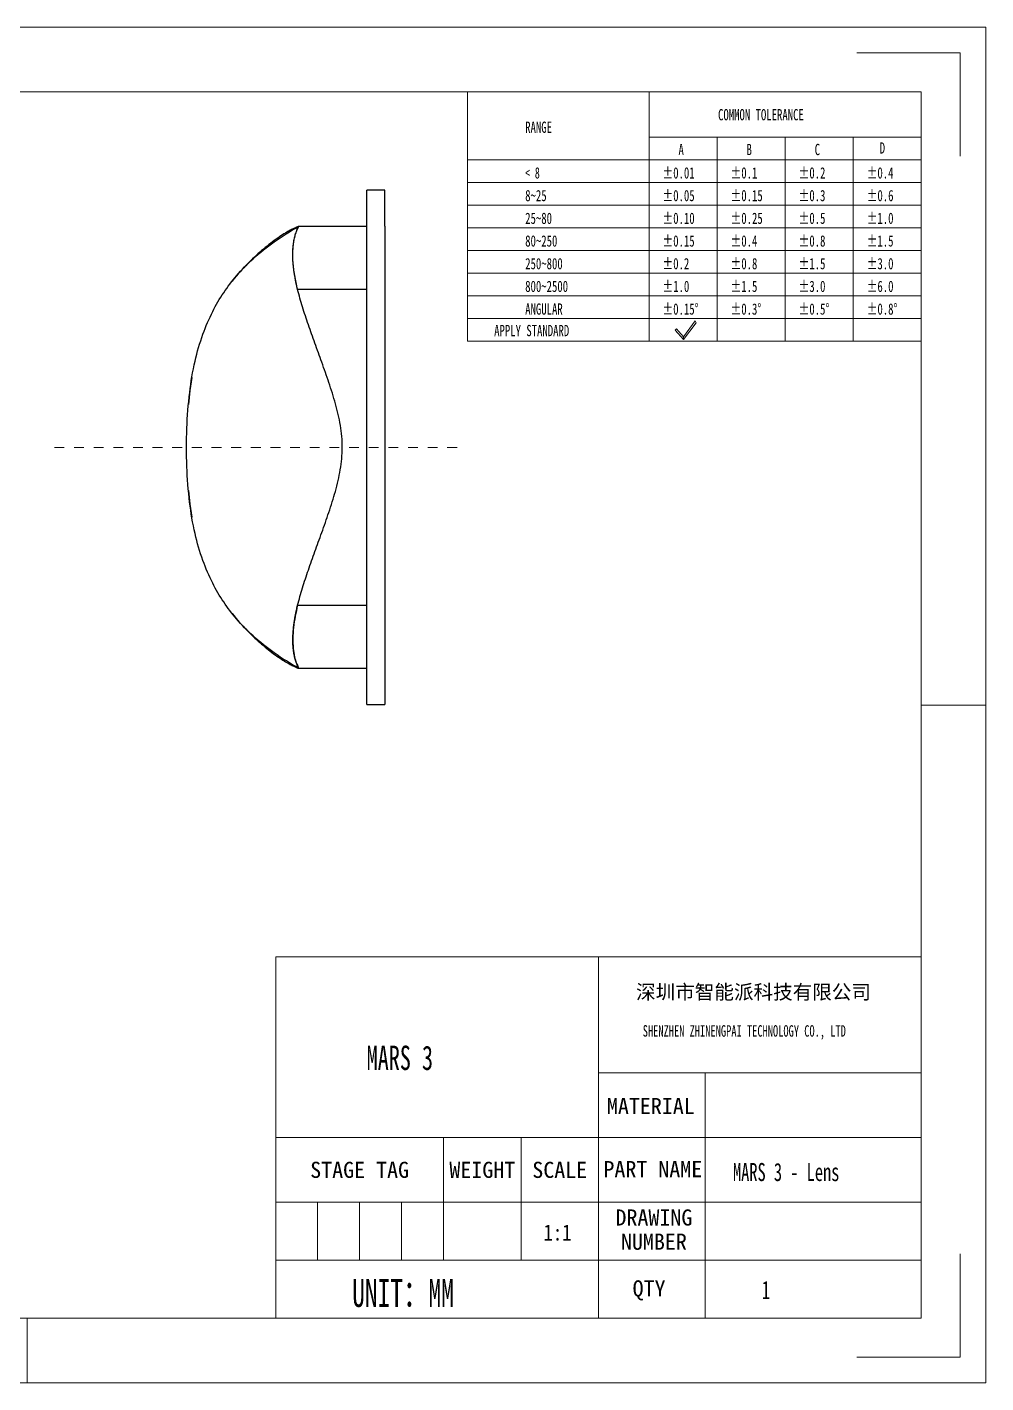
# Model space of a CAD drawing. Header units: millimetres. Extents: x 3628 to 3947, y -242 to -17.
# Drawn here: x 3787.4 to 3946.8, y -242.3 to -16.8 of the extents above; entities that cross this region are included whole.
import ezdxf

# ---------------------------------------------------------------- set-up
doc = ezdxf.new("R2010")
doc.units = ezdxf.units.MM
doc.header["$LTSCALE"] = 16.334999
doc.linetypes.add('CENTERX2', pattern=[20.32, 12.7, -2.54, 2.54, -2.54])
doc.linetypes.add('HIDDEN', pattern=[0.2, 0.1, -0.1])
doc.layers.get('0').update_dxf_attribs({"lineweight": 18})
doc.layers.add('INTFCLR_4820', color=7, linetype='Continuous')
doc.layers.add('尺寸线层', color=3, linetype='Continuous', lineweight=18)
doc.styles.add('SLDTEXTSTYLE4', font='', dxfattribs={"width": 0.7})
doc.styles.add('SLDTEXTSTYLE5', font='', dxfattribs={"width": 0.633333})
doc.styles.get("Standard").update_dxf_attribs({"font": 'simfang.ttf', "width": 0.667})
doc.styles.add('TEXTSTYLE_2', font='')
doc.styles.add('TEXTSTYLE_3', font='')
doc.styles.get('SLDTEXTSTYLE4').set_extended_font_data('宋体')
doc.styles.get('SLDTEXTSTYLE5').set_extended_font_data('宋体')
doc.styles.get('TEXTSTYLE_2').set_extended_font_data('宋体')
doc.styles.get('TEXTSTYLE_3').set_extended_font_data('宋体')

msp = doc.modelspace()

# ---------------------------------------------------------------- linework, layer by layer
at = {"color": 7, "linetype": 'Continuous'}
for p, q in [((3627.904, -16.845), (3946.808, -16.845)), ((3946.808, -242.333), (3946.808, -16.845)), ((3925.333, -21.14), (3942.513, -21.14)), ((3942.513, -38.32), (3942.513, -21.14)), ((3638.642, -27.583), (3936.07, -27.583)), ((3936.07, -231.595), (3936.07, -27.583)), ((3936.07, -129.589), (3946.808, -129.589)), ((3942.513, -238.038), (3942.513, -220.858)), ((3638.642, -231.595), (3936.07, -231.595)), ((3787.356, -242.333), (3787.356, -231.595)), ((3925.333, -238.038), (3942.513, -238.038)), ((3627.904, -242.333), (3946.808, -242.333))]:
    msp.add_line(p, q, dxfattribs=at)
for p, q in [((3860.593, -27.583), (3860.593, -69.095)), ((3890.784, -27.583), (3890.784, -69.095)), ((3890.784, -35.13), (3936.07, -35.13)), ((3902.105, -35.13), (3902.105, -69.095)), ((3913.427, -35.13), (3913.427, -69.095)), ((3924.749, -35.13), (3924.749, -69.095)), ((3860.593, -38.904), (3936.07, -38.904)), ((3860.593, -42.678), (3936.07, -42.678)), ((3860.593, -46.452), (3936.07, -46.452)), ((3860.593, -50.226), (3936.07, -50.226)), ((3860.593, -54), (3936.07, -54)), ((3860.593, -57.774), (3936.07, -57.774)), ((3860.593, -61.548), (3936.07, -61.548)), ((3860.593, -65.321), (3936.07, -65.321)), ((3895.343, -67.05), (3895.118, -67.252)), ((3895.118, -67.252), (3896.533, -68.823)), ((3896.509, -68.346), (3895.343, -67.05)), ((3898.452, -65.711), (3896.509, -68.346)), ((3896.533, -68.823), (3898.604, -66.013)), ((3898.604, -66.013), (3898.452, -65.711)), ((3860.593, -69.095), (3936.07, -69.095)), ((3896.533, -68.823), (3896.509, -68.346)), ((3896.509, -68.346), (3896.533, -68.823))]:
    msp.add_line(p, q)
at = {"color": 1, "linetype": 'HIDDEN'}
msp.add_line((3858.872, -86.739), (3791.87, -86.739), dxfattribs=at)
at = {"color": 2, "linetype": 'Continuous'}
for p, q in [((3828.695, -201.53), (3828.695, -171.465)), ((3828.695, -201.53), (3828.695, -171.465)), ((3828.695, -171.465), (3882.383, -171.465)), ((3882.383, -212.268), (3882.383, -171.465)), ((3882.383, -190.793), (3882.383, -171.465)), ((3882.383, -171.465), (3936.07, -171.465)), ((3882.383, -201.53), (3882.383, -171.465)), ((3936.07, -190.793), (3936.07, -171.465)), ((3882.383, -190.793), (3936.07, -190.793)), ((3900.125, -190.793), (3900.125, -231.595)), ((3936.07, -212.268), (3936.07, -190.793)), ((3828.695, -231.595), (3828.695, -201.53)), ((3828.695, -201.53), (3882.383, -201.53)), ((3828.695, -212.268), (3828.695, -201.53)), ((3828.695, -201.53), (3856.613, -201.53)), ((3856.613, -212.268), (3856.613, -201.53)), ((3856.613, -212.268), (3856.613, -201.53)), ((3856.613, -201.53), (3882.383, -201.53)), ((3869.498, -212.268), (3869.498, -201.53)), ((3882.383, -201.53), (3936.07, -201.53)), ((3882.383, -212.268), (3882.383, -201.53)), ((3828.695, -221.931), (3828.695, -212.268)), ((3828.695, -212.268), (3856.613, -212.268)), ((3828.695, -212.268), (3856.613, -212.268)), ((3828.695, -212.268), (3856.613, -212.268)), ((3828.695, -212.268), (3828.695, -221.931)), ((3835.675, -212.268), (3835.675, -221.931)), ((3842.654, -212.268), (3842.654, -221.931)), ((3849.633, -212.268), (3849.633, -221.931)), ((3856.613, -221.931), (3856.613, -212.268)), ((3856.613, -221.931), (3856.613, -212.268)), ((3856.613, -212.268), (3882.383, -212.268)), ((3856.613, -212.268), (3882.383, -212.268)), ((3856.613, -212.268), (3856.613, -221.931)), ((3869.498, -221.931), (3869.498, -212.268)), ((3882.383, -231.595), (3882.383, -212.268)), ((3882.383, -212.268), (3936.07, -212.268)), ((3882.383, -212.268), (3936.07, -212.268)), ((3882.383, -221.931), (3882.383, -212.268)), ((3936.07, -231.595), (3936.07, -212.268)), ((3828.695, -231.595), (3828.695, -221.931)), ((3828.695, -221.931), (3882.383, -221.931)), ((3828.695, -221.931), (3856.613, -221.931)), ((3828.695, -221.931), (3856.613, -221.931)), ((3856.613, -221.931), (3882.383, -221.931)), ((3882.383, -231.595), (3882.383, -221.931)), ((3882.383, -221.931), (3936.07, -221.931)), ((3785.745, -231.595), (3811.515, -231.595)), ((3811.515, -231.595), (3828.695, -231.595)), ((3828.695, -231.595), (3882.383, -231.595)), ((3882.383, -231.595), (3936.07, -231.595))]:
    msp.add_line(p, q, dxfattribs=at)
at = {"layer": 'INTFCLR_4820', "color": 0, "linetype": 'Continuous'}
for p, q in [((3843.872, -129.505), (3843.872, -43.972)), ((3846.872, -43.972), (3843.872, -43.972)), ((3846.872, -49.972), (3846.872, -43.972)), ((3830.075, -51.246), (3829.831, -51.399)), ((3830.739, -50.852), (3830.53, -50.973)), ((3831.964, -50.217), (3831.85, -50.27)), ((3832.245, -50.094), (3832.162, -50.13)), ((3832.554, -49.976), (3843.872, -49.973)), ((3846.872, -49.972), (3846.872, -123.505)), ((3826.953, -53.505), (3826.648, -53.76)), ((3821.795, -58.67), (3821.453, -59.095)), ((3843.872, -60.481), (3832.348, -60.483)), ((3814.745, -75.139), (3814.429, -77.285)), ((3814.43, -77.276), (3814.177, -79.609)), ((3814.179, -93.889), (3814.431, -96.213)), ((3814.431, -96.212), (3814.747, -98.347)), ((3832.348, -112.994), (3843.872, -112.995)), ((3843.872, -123.504), (3832.554, -123.501)), ((3846.872, -123.505), (3846.872, -129.505)), ((3843.872, -129.505), (3846.872, -129.505))]:
    msp.add_line(p, q, dxfattribs=at)
for points in [[(3829.832, -51.399), (3829.577, -51.563), (3829.313, -51.738), (3829.038, -51.924), (3828.755, -52.122), (3828.465, -52.33), (3828.169, -52.548), (3827.869, -52.776), (3827.565, -53.011), (3827.26, -53.254), (3826.954, -53.504)], [(3830.53, -50.972), (3830.309, -51.104), (3830.076, -51.246)], [(3831.119, -50.641), (3830.936, -50.741), (3830.739, -50.851)], [(3831.445, -50.469), (3831.288, -50.551), (3831.119, -50.641)], [(3831.85, -50.27), (3831.726, -50.33), (3831.591, -50.396), (3831.445, -50.469)], [(3832.162, -50.13), (3832.068, -50.17), (3831.965, -50.217)], [(3832.478, -50.002), (3832.434, -50.019), (3832.38, -50.039), (3832.317, -50.064), (3832.245, -50.094)], [(3832.554, -49.976), (3832.54, -49.981), (3832.514, -49.99), (3832.478, -50.002)], [(3826.649, -53.759), (3826.344, -54.019), (3826.041, -54.284), (3825.74, -54.553), (3825.441, -54.825), (3825.145, -55.101), (3824.852, -55.38)], [(3823.974, -56.248), (3823.679, -56.552), (3823.381, -56.866), (3823.079, -57.193), (3822.77, -57.533), (3822.454, -57.892)], [(3824.85, -55.381), (3824.558, -55.665), (3824.265, -55.954), (3823.972, -56.25)], [(3822.452, -57.894), (3822.127, -58.273), (3821.793, -58.673)], [(3821.452, -114.38), (3821.774, -114.781), (3822.09, -115.161), (3822.397, -115.521), (3822.697, -115.862), (3822.99, -116.188), (3823.277, -116.5), (3823.56, -116.8), (3823.839, -117.091), (3824.116, -117.373), (3824.392, -117.649), (3824.668, -117.92), (3824.944, -118.185), (3825.222, -118.448), (3825.501, -118.707), (3825.784, -118.963), (3826.068, -119.217), (3826.354, -119.466), (3826.641, -119.712), (3826.929, -119.953), (3827.218, -120.189), (3827.506, -120.419), (3827.793, -120.643), (3828.077, -120.86), (3828.358, -121.069), (3828.634, -121.269), (3828.904, -121.46), (3829.167, -121.641), (3829.422, -121.812), (3829.668, -121.973), (3829.905, -122.125), (3830.132, -122.266), (3830.35, -122.398), (3830.557, -122.52), (3830.753, -122.634), (3830.938, -122.737), (3831.111, -122.832), (3831.272, -122.918), (3831.421, -122.996), (3831.561, -123.066), (3831.69, -123.13), (3831.811, -123.188), (3831.922, -123.24), (3832.024, -123.287), (3832.116, -123.328), (3832.2, -123.364), (3832.274, -123.395), (3832.339, -123.422), (3832.396, -123.444), (3832.444, -123.463), (3832.485, -123.477), (3832.517, -123.489)], [(3832.517, -123.489), (3832.541, -123.497), (3832.554, -123.501)]]:
    msp.add_lwpolyline(points, dxfattribs=at)
for points, knots in [([(3832.554, -123.501), (3831.141, -122.715), (3828.495, -121.059), (3825.018, -118.296), (3822.22, -115.431), (3819.976, -112.477), (3818.077, -109.227), (3816.447, -105.419), (3815.15, -100.903), (3814.275, -95.661), (3813.851, -89.799), (3813.851, -83.69), (3814.274, -77.821), (3815.151, -72.572), (3816.448, -68.057), (3818.077, -64.25), (3819.976, -61), (3822.221, -58.046), (3825.018, -55.181), (3828.495, -52.419), (3831.141, -50.762), (3832.554, -49.976)], [0, 0, 0, 0, 0.0555408, 0.1070007, 0.1521915, 0.1927595, 0.2341455, 0.2812031, 0.3346511, 0.3951718, 0.4634462, 0.5363422, 0.6048658, 0.6653757, 0.7188144, 0.7658659, 0.8072476, 0.8478132, 0.8930016, 0.9444578, 1, 1, 1, 1]), ([(3832.347, -60.483), (3832.147, -59.721), (3831.852, -58.269), (3831.578, -56.176), (3831.519, -54.294), (3831.654, -52.656), (3831.94, -51.391), (3832.251, -50.578), (3832.442, -50.162), (3832.533, -50.01), (3832.554, -49.976)], [0, 0, 0, 0, 0.2200671, 0.4137871, 0.5896386, 0.7455058, 0.8724051, 0.9504829, 0.9888263, 1, 1, 1, 1]), ([(3832.348, -60.483), (3832.327, -60.402), (3832.275, -60.198), (3832.173, -59.811), (3832.062, -59.277), (3831.932, -58.604), (3831.816, -57.894), (3831.72, -57.222), (3831.65, -56.632), (3831.604, -56.117), (3831.573, -55.657), (3831.556, -55.256), (3831.548, -54.892), (3831.547, -54.55), (3831.553, -54.214), (3831.567, -53.871), (3831.591, -53.512), (3831.625, -53.138), (3831.674, -52.749), (3831.737, -52.352), (3831.817, -51.959), (3831.907, -51.591), (3832.016, -51.217), (3832.141, -50.855), (3832.28, -50.517), (3832.404, -50.255), (3832.493, -50.085), (3832.54, -50), (3832.554, -49.976)], [0, 0, 0, 0, 0.0233443, 0.0589056, 0.1117145, 0.1757633, 0.2504462, 0.3127254, 0.3655052, 0.4164409, 0.4573439, 0.4943116, 0.5285783, 0.5591536, 0.589889, 0.6223179, 0.6553146, 0.6901652, 0.7273195, 0.7648856, 0.8024458, 0.8394959, 0.8707528, 0.9113662, 0.9463891, 0.9729015, 0.9923063, 1, 1, 1, 1]), ([(3832.347, -112.995), (3832.586, -112.026), (3833.144, -110.06), (3834.135, -107.1), (3835.225, -104.043), (3836.386, -100.859), (3837.565, -97.53), (3838.667, -94.062), (3839.531, -90.473), (3839.888, -86.772), (3839.542, -83.067), (3838.683, -79.469), (3837.579, -75.99), (3836.397, -72.649), (3835.232, -69.454), (3834.138, -66.387), (3833.145, -63.421), (3832.586, -61.452), (3832.347, -60.482)], [0, 0, 0, 0, 0.0546943, 0.1118694, 0.1709485, 0.2324984, 0.2974977, 0.3643783, 0.4317841, 0.4993706, 0.5670321, 0.6345672, 0.7016439, 0.7669106, 0.8286794, 0.8879639, 0.9452625, 1, 1, 1, 1]), ([(3832.347, -112.995), (3832.191, -113.599), (3831.923, -114.827), (3831.647, -116.671), (3831.523, -118.456), (3831.568, -120.102), (3831.795, -121.476), (3832.066, -122.585), (3832.422, -123.107), (3832.488, -123.482), (3832.554, -123.501)], [0, 0, 0, 0, 0.1745867, 0.3510417, 0.5206582, 0.6748756, 0.8085378, 0.9143333, 0.980704, 1, 1, 1, 1]), ([(3832.554, -123.501), (3832.54, -123.477), (3832.489, -123.386), (3832.389, -123.194), (3832.261, -122.918), (3832.095, -122.506), (3831.939, -122.016), (3831.777, -121.358), (3831.652, -120.628), (3831.572, -119.803), (3831.543, -119.021), (3831.551, -118.307), (3831.581, -117.668), (3831.625, -117.109), (3831.676, -116.622), (3831.736, -116.14), (3831.816, -115.587), (3831.915, -114.978), (3832.027, -114.377), (3832.131, -113.867), (3832.238, -113.41), (3832.309, -113.135), (3832.348, -112.994)], [0, 0, 0, 0, 0.0078314, 0.0291458, 0.0604411, 0.0928146, 0.1532507, 0.2038925, 0.2822267, 0.3600504, 0.4351719, 0.5010678, 0.5594164, 0.6140601, 0.657666, 0.6961686, 0.7498089, 0.8138299, 0.8687887, 0.9205919, 0.9592283, 1, 1, 1, 1])]:
    msp.add_open_spline(points, degree=3, knots=knots, dxfattribs=at)

# ---------------------------------------------------------------- texts
at = {"attachment_point": 1}
for s, insert, char_height, width, style in [('COMMON TOLERANCE', (3902.269, -30.474), 1.87166, 61.61813, 'SLDTEXTSTYLE4'), ('RANGE', (3870.192, -32.558), 1.8717, 18.38285, 'SLDTEXTSTYLE4'), ('D', (3929.149, -36.007), 1.872, 2.66093, 'SLDTEXTSTYLE4'), ('A', (3895.686, -36.261), 1.872, 2.70417, 'SLDTEXTSTYLE4'), ('B', (3907.007, -36.261), 1.872, 2.66093, 'SLDTEXTSTYLE4'), ('C', (3918.329, -36.261), 1.872, 2.69238, 'SLDTEXTSTYLE4'), ('< 8', (3870.192, -40.152), 1.8717, 8.98283, 'SLDTEXTSTYLE5'), ('%%P0.01', (3893.023, -40.152), 1.8717, 13.10422, 'SLDTEXTSTYLE4'), ('%%P0.1', (3904.345, -40.152), 1.8717, 9.8262, 'SLDTEXTSTYLE4'), ('%%P0.2', (3915.666, -40.152), 1.8717, 11.17828, 'SLDTEXTSTYLE4'), ('%%P0.4', (3926.988, -40.152), 1.8717, 11.13505, 'SLDTEXTSTYLE4'), ('8~25', (3870.192, -43.926), 1.8717, 14.49561, 'SLDTEXTSTYLE4'), ('%%P0.05', (3893.023, -43.926), 1.8717, 14.4563, 'SLDTEXTSTYLE4'), ('%%P0.15', (3904.345, -43.926), 1.8717, 13.79991, 'SLDTEXTSTYLE4'), ('%%P0.3', (3915.666, -43.926), 1.8717, 11.17828, 'SLDTEXTSTYLE4'), ('%%P0.6', (3926.988, -43.926), 1.8717, 11.17828, 'SLDTEXTSTYLE4'), ('25~80', (3870.192, -47.7), 1.8717, 17.77363, 'SLDTEXTSTYLE4'), ('%%P0.10', (3893.023, -47.7), 1.8717, 13.14745, 'SLDTEXTSTYLE4'), ('%%P0.25', (3904.345, -47.7), 1.8717, 15.10876, 'SLDTEXTSTYLE4'), ('%%P0.5', (3915.666, -47.7), 1.8717, 11.17828, 'SLDTEXTSTYLE4'), ('%%P1.0', (3926.988, -47.7), 1.8717, 9.86943, 'SLDTEXTSTYLE4'), ('80~250', (3870.192, -51.474), 1.8717, 21.05165, 'SLDTEXTSTYLE4'), ('%%P0.15', (3893.023, -51.474), 1.8717, 13.79991, 'SLDTEXTSTYLE4'), ('%%P0.4', (3904.345, -51.474), 1.8717, 11.13505, 'SLDTEXTSTYLE4'), ('%%P0.8', (3915.666, -51.474), 1.8717, 11.17828, 'SLDTEXTSTYLE4'), ('%%P1.5', (3926.988, -51.474), 1.8717, 10.52189, 'SLDTEXTSTYLE4'), ('250~800', (3870.192, -55.248), 1.8717, 24.32967, 'SLDTEXTSTYLE4'), ('%%P0.2', (3893.023, -55.248), 1.8717, 11.17828, 'SLDTEXTSTYLE4'), ('%%P0.8', (3904.345, -55.248), 1.8717, 11.17828, 'SLDTEXTSTYLE4'), ('%%P1.5', (3915.666, -55.248), 1.8717, 10.52189, 'SLDTEXTSTYLE4'), ('%%P3.0', (3926.988, -55.248), 1.8717, 11.17828, 'SLDTEXTSTYLE4'), ('800~2500', (3870.192, -59.022), 1.8717, 27.60769, 'SLDTEXTSTYLE4'), ('%%P1.0', (3893.023, -59.022), 1.8717, 9.86943, 'SLDTEXTSTYLE4'), ('%%P1.5', (3904.345, -59.022), 1.8717, 10.52189, 'SLDTEXTSTYLE4'), ('%%P3.0', (3915.666, -59.022), 1.8717, 11.17828, 'SLDTEXTSTYLE4'), ('%%P6.0', (3926.988, -59.022), 1.8717, 11.17828, 'SLDTEXTSTYLE4'), ('ANGULAR', (3870.192, -62.795), 1.8717, 26.28705, 'SLDTEXTSTYLE4'), ('%%P0.15%%D', (3893.023, -62.795), 1.8717, 16.43727, 'SLDTEXTSTYLE4'), ('%%P0.3%%D', (3904.345, -62.795), 1.8717, 13.81564, 'SLDTEXTSTYLE4'), ('%%P0.5%%D', (3915.666, -62.795), 1.8717, 13.81564, 'SLDTEXTSTYLE4'), ('%%P0.8%%D', (3926.988, -62.795), 1.8717, 13.81564, 'SLDTEXTSTYLE4'), ('APPLY STANDARD', (3865.031, -66.377), 1.87166, 53.80041, 'SLDTEXTSTYLE4')]:
    msp.add_mtext(s, dxfattribs=dict(at, insert=insert, char_height=char_height, width=width, style=style))
at = {"color": 7, "linetype": 'Continuous', "insert": (3908.164, -176.129), "char_height": 2.38659, "width": 56.62351, "attachment_point": 2, "style": 'TEXTSTYLE_2'}
msp.add_mtext('深圳市智能派科技有限公司', dxfattribs=at)
at = {"color": 7, "linetype": 'Continuous', "attachment_point": 2, "line_spacing_factor": 0.9, "style": 'TEXTSTYLE_3'}
for s, insert, char_height, width in [('MATERIAL\\P ', (3891.091, -194.947), 2.6844, 38.80405), ('STAGE TAG ', (3842.654, -205.557), 2.6844, 32.46415), ('WEIGHT', (3863.055, -205.557), 2.6844, 11.79656), ('SCALE', (3875.94, -205.557), 2.6844, 11.79656), ('PART NAME', (3891.419, -205.434), 2.6844, 22.4904), ('DRAWING NUMBER', (3891.598, -213.48), 2.68437, 22.4904), ('QTY', (3890.794, -225.274), 2.6844, 29.96301)]:
    msp.add_mtext(s, dxfattribs=dict(at, insert=insert, char_height=char_height, width=width))
at = {"insert": (3873.237, -218.706), "char_height": 2.68437, "width": 6.43444, "attachment_point": 7}
msp.add_mtext('{\\W0.85;1:1}', dxfattribs=at)
at = {"layer": '尺寸线层', "attachment_point": 1}
for s, insert, char_height, width in [('SHENZHEN ZHINENGPAI TECHNOLOGY CO., LTD', (3889.741, -182.84), 1.90927, 54.0221), ('MARS 3', (3843.822, -186.242), 4.0559, 33.10032), ('UNIT：MM', (3841.418, -225.046), 4.6571, 18.05187)]:
    msp.add_mtext(s, dxfattribs=dict(at, insert=insert, char_height=char_height, width=width))
at = {"layer": '尺寸线层', "linetype": 'CENTERX2', "insert": (3904.747, -205.765), "char_height": 3, "width": 25.16188, "attachment_point": 1}
msp.add_mtext('MARS 3 - Lens', dxfattribs=at)
at = {"layer": '尺寸线层', "ltscale": 0.2, "insert": (3909.541, -225.366), "char_height": 3.042, "width": 18.24406, "attachment_point": 1}
msp.add_mtext('1\\P\\P', dxfattribs=at)

doc.saveas('drawing.dxf')
